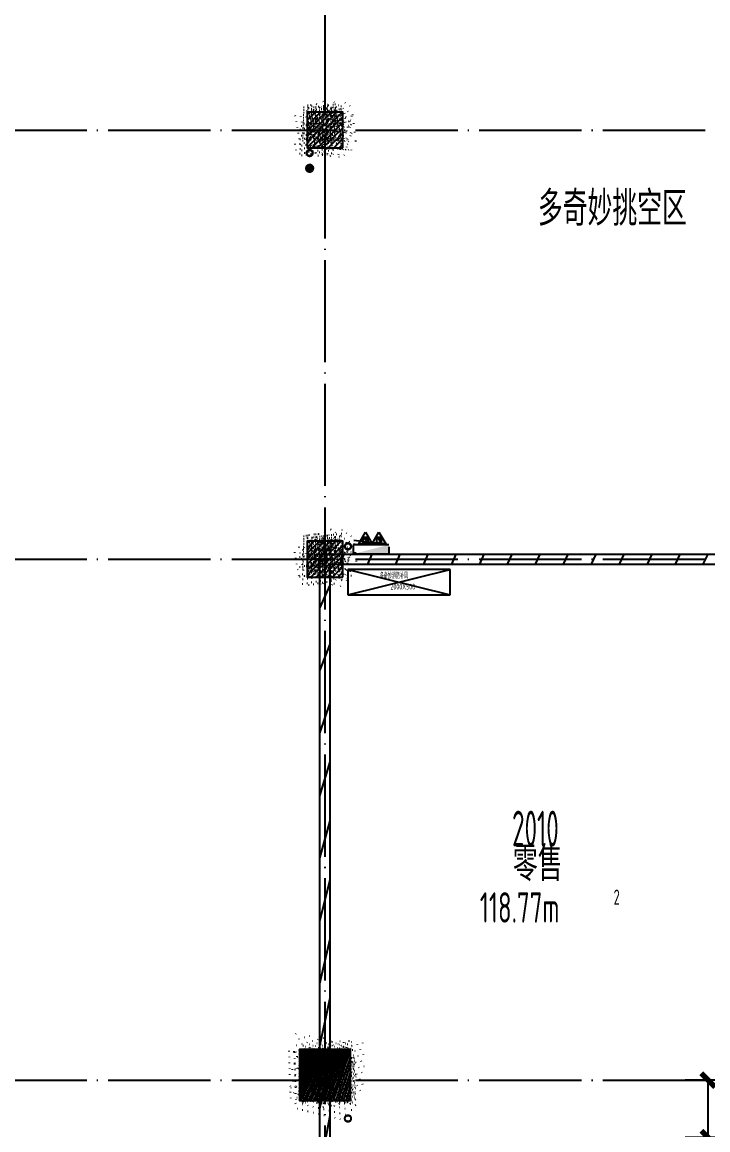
# Model space of a CAD drawing. Header units: inches. Extents: x 0 to 1813292486, y 0 to 3473589894.
# Drawn here: x 600542761 to 600556177, y 3473260046 to 3473281730 of the extents above; entities that cross this region are included whole.
import ezdxf
from ezdxf.enums import TextEntityAlignment as Align
from ezdxf.xclip import XClip

# ---------------------------------------------------------------- set-up
doc = ezdxf.new("R2010")
doc.units = ezdxf.units.IN
doc.header["$LTSCALE"] = 1000
doc.header["$MEASUREMENT"] = 0
doc.header["$XCLIPFRAME"] = 2
doc.linetypes.add('AX-MALL-GIRD-200$0$DOTE', pattern=[2.4200000000000004, 2, -0.2, 0.02, -0.2])
doc.linetypes.add('PX-MALL-P02-LG$0$CONTINOUS', pattern=[0])
for name, color, linetype in [('A-Anno-Note', 241, 'Continuous'), ('AX-MALL-DIM-P02$0$A-Anno-Dims', 3, 'Continuous'), ('AX-MALL-DIM-P02$0$A-Detl-Thin', 131, 'Continuous'), ('AX-MALL-GIRD-200$0$A-Grid', 222, 'AX-MALL-GIRD-200$0$DOTE'), ('AX-MALL-P02-200$0$A-Anno-Note', 241, 'Continuous'), ('AX-MALL-WALL-P02$0$A-Anno-Note', 241, 'Continuous'), ('AX-MALL-WALL-P02-QT$0$A-Detl-Thin', 131, 'Continuous'), ('AX-MALL-WALL-P02-QT$0$A-Wall', 2, 'Continuous'), ('AX-MALL-WALL-P02-QT$0$A-Wall-Patt', 13, 'Continuous'), ('AX-MALL-WALL-P02-QT$0$A-Wind', 4, 'Continuous'), ('AX-MALL-WORD-P02$0$A-Anno-Note', 241, 'Continuous'), ('AX-MALL-WORD-P02$0$A-Spac-Iden', 231, 'Continuous'), ('AX-MALL-ZTKD-P02$0$A-Anno-Note', 241, 'Continuous'), ('MX-MALL-P02-LG$0$M-VT-DUCT-FLG', 40, 'Continuous'), ('MX-MALL-P02-LG$0$M-VT-DUCT-MAD', 70, 'Continuous'), ('MX-MALL-P02-LG$0$M-VT-TEXT', 21, 'Continuous'), ('PX-MALL-P02-LG$0$$8$P-Pipe-Risr', 7, 'Continuous'), ('PX-MALL-P02-LG$0$$8$P-Pipe-Risr-Arch', 6, 'Continuous'), ('PX-MALL-P02-LG$0$$8$P-Pipe-Risr-W100', 6, 'Continuous'), ('PX-MALL-P02-LG$0$P-Airr-Pipe', 140, 'Continuous'), ('PX-MALL-P02-LG$0$P-Drain-Fldr', 4, 'Continuous'), ('PX-MALL-P02-LG$0$P-Drain-Fldr-ARCH', 161, 'Continuous'), ('PX-MALL-P02-LG$0$P-Drain-Fldr-W100', 4, 'Continuous'), ('PX-MALL-P02-LG$0$P-Drain-Fldr-W50', 4, 'Continuous'), ('PX-MALL-P02-LG$0$P-Exsh', 31, 'Continuous'), ('PX-MALL-P02-LG$0$P-Hydt-Boxx', 221, 'Continuous'), ('PX-MALL-P02-LG$0$P-Hydt-Pipe', 221, 'Continuous'), ('PX-MALL-P02-LG$0$P-Pipe-Risr', 7, 'Continuous'), ('PX-MALL-P02-LG$0$P-Pipe-Risr-Arch', 6, 'Continuous'), ('PX-MALL-P02-LG$0$P-Pipe-Risr-W100', 6, 'Continuous'), ('PX-MALL-P02-LG$0$P-Pipe-Risr-W50', 6, 'Continuous'), ('PX-MALL-P02-LG$0$P-Sewr-Pipe', 123, 'PX-MALL-P02-LG$0$CONTINOUS'), ('SX-MALL-WALL-L-1F~2F$0$S-COLU', 30, 'Continuous'), ('SX-MALL-WALL-L-1F~2F$0$S-COLU-LSZ', 30, 'Continuous'), ('SX-MALL-WALL-L-1F~2F$0$S-PATT-WALL', 83, 'Continuous'), ('SX-MALL-WALL-L-1F~2F$0$单形心', 4, 'Continuous')]:
    doc.layers.add(name, color=color, linetype=linetype)
doc.styles.add('AX-MALL-DIM-P02$0$_TCH_DIM_T3', font='gbenor.shx')
doc.styles.add('AX-MALL-WORD-P02$0$_TCH_SPACE', font='gbenor.shx', dxfattribs={"bigfont": 'gbcbig.shx'})
doc.styles.add('AX-MALL-WORD-P02$0$STANDARD', font='gbenor.shx', dxfattribs={"bigfont": 'gbcbig.shx'})
doc.styles.add('MX-MALL-P02-LG$0$_THVAC_WIN', font='gbenor.shx', dxfattribs={"bigfont": 'gbcbig.shx'})
doc.styles.add('PX-MALL-P02-LG$0$$8$jzfz', font='gbenor.shx', dxfattribs={"bigfont": 'gbcbig.shx'})
doc.styles.add('PX-MALL-P02-LG$0$jzfz', font='gbenor.shx', dxfattribs={"bigfont": 'gbcbig.shx'})
doc.dimstyles.new('AX-MALL-DIM-P02$0$_TCH_ARCH&&180', dxfattribs={"dimtxt": 535.5, "dimasz": 270, "dimexe": 450, "dimexo": 450, "dimgap": 137.25, "dimtad": 1, "dimdec": 0, "dimzin": 0, "dimdsep": 46, "dimtxsty": 'AX-MALL-DIM-P02$0$_TCH_DIM_T3', "dimblk": 'AX-MALL-DIM-P02$0$_ArchTick', "dimcen": 0.09, "dimclrt": 7, "dimazin": 2, "dimtfac": 1, "dimtdec": 0, "dimtix": 1, "dimtmove": 2, "dimatfit": 3, "dimfxl": 500, "dimtolj": 1, "dimtzin": 0, "dimarcsym": 0})
pattern_1 = [(24.56816131876918, (600332848.5159376, 3473133887.589986), (-31.18316060756021, 68.21004687377882), []), (29.56816131876925, (600332848.5159376, 3473133887.589986), (97.53445422577846, -46.37920049590846), [11.25, -123.75]), (334.5681613187692, (600332848.5159376, 3473133887.589986), (19.88439775835759, 112.9961142864107), [9, -99]), (80.01956131876923, (600332856.6438087, 3473133883.725054), (117.4189029535321, 66.61682170576017), [9.5610285, -105.1713168]), (25.75236131876919, (600332858.9887226, 3473133915.702631), (141.3476152674957, -79.15081590010527), [16.87499999999951, -185.6249999999961]), (76.20376131876925, (600332870.7676862, 3473133909.106722), (182.3878362713222, 87.98253900728311), [14.3415432, -157.75695]), (330.7523613187692, (600332858.9887226, 3473133915.702631), (182.387767611897, 87.98268144025062), [13.49999999999976, -148.4999999999961]), (0.5681613187692669, (600332870.4268485, 3473133903.438077), (62.82047321120105, -87.84980446922418), [11.25, -123.75]), (305.5681613187692, (600332870.4268485, 3473133903.438077), (72.17288940056439, 89.18848105901375), [9, -99]), (51.01956131876926, (600332875.6618832, 3473133896.117257), (134.9933625470349, 1.33857134020591), [9.5610285, -105.1713168]), (17.06816131876921, (600332848.5159376, 3473133887.589986), (19.14085714793764, 46.15589493924091), [0.75, -97.8, 0.75, -100.5, 0.75, -99.375]), (347.0681613187692, (600332848.5159376, 3473133887.589986), (57.63084699394109, 41.66442757030211), [0.75, -57.3, 0.75, -95.55, 0.75, -37.875]), (307.0681613187692, (600332817.1703391, 3473133899.267141), (73.85474001336534, -31.12342331039777), [0.75, -37.5, 0.75, -117, 0.75, -155.25]), (297.0681613187692, (600332803.1140169, 3473133904.503534), (87.2164167648191, -16.46683781742514), [0.75, -48.75, 0.75, -77.69999999999999, 0.75, -110.25])]
pattern_2 = [(45, (0, 359.0227), (-353.55353201463, 353.55353201463), [])]

# ---------------------------------------------------------------- blocks, each defined once
blk = doc.blocks.new('AX-MALL-WORD-P02')
at = {"layer": 'AX-MALL-WORD-P02$0$A-Anno-Note', "style": 'AX-MALL-WORD-P02$0$STANDARD'}
for s, p in [('多奇妙挑空区', (600380734.0064089, 3473142862.291039)), ('零售', (600375798.6336002, 3473131012.700288))]:
    blk.add_text(s, height=675.177304964539, rotation=339.5681613092015, dxfattribs=at).set_placement(p)
at = {"layer": 'AX-MALL-WORD-P02$0$A-Anno-Note', "style": 'AX-MALL-WORD-P02$0$STANDARD', "width": 0.6}
blk.add_text('2010', height=700, rotation=339.5681613092015, dxfattribs=at).set_placement((600376019.3765271, 3473131651.530447))
at = {"layer": 'AX-MALL-WORD-P02$0$A-Spac-Iden', "style": 'AX-MALL-WORD-P02$0$_TCH_SPACE', "width": 0.7}
for s, height, p in [('118.77m', 595, (600374907.2320926, 3473130474.333036)), ('2', 297.5, (600377482.711352, 3473129888.388854))]:
    blk.add_text(s, height=height, rotation=339.5681613092181, dxfattribs=at).set_placement(p)
blk = doc.blocks.new('AX-MALL-GIRD-200')
at = {"layer": 'AX-MALL-GIRD-200$0$A-Grid'}
for p, q in [((600241980.060326, 3473196551.41375), (600599876.0644244, 3473063224.650467)), ((600239047.6805397, 3473188679.873316), (600596943.6846381, 3473055353.110034)), ((600235486.9336561, 3473179121.574219), (600593382.9377552, 3473045794.810937)), ((600385888.4862964, 3473168630.679744), (600347158.9473472, 3473064666.952662))]:
    blk.add_line(p, q, dxfattribs=at)
blk = doc.blocks.new('SX-MALL-WALL-L-1F~2F$0$BANWANG_XINGXIN')
at = {"color": 0}
for points in [[(0.7071067811865476, 0.7071067811865475), (-0.7071067811865477, -0.7071067811865475)], [(-0.7071067811865475, 0.7071067811865476), (0.7071067811865474, -0.7071067811865477)]]:
    blk.add_lwpolyline(points, dxfattribs=at)
blk = doc.blocks.new('SX-MALL-WALL-L-1F~2F')
at = {"layer": 'SX-MALL-WALL-L-1F~2F$0$S-PATT-WALL'}
h = blk.add_hatch(dxfattribs=at)
h.set_pattern_fill('钢筋混凝土', color=256, scale=15, pattern_type=2)
h.set_pattern_definition(pattern_1)
h.paths.add_polyline_path([(600377690.4992361, 3473145621.795672), (600377934.8642181, 3473146277.757376), (600377278.9025153, 3473146522.122358), (600377034.5375332, 3473145866.160655)])
h = blk.add_hatch(dxfattribs=at)
h.set_pattern_fill('钢筋混凝土', color=256, scale=15, pattern_type=2)
h.set_pattern_definition(pattern_1)
h.paths.add_polyline_path([(600374758.1194512, 3473137750.255239), (600375002.4844332, 3473138406.216942), (600374346.5227304, 3473138650.581924), (600374102.1577482, 3473137994.620221)])
h = blk.add_hatch(dxfattribs=at)
h.set_pattern_fill('钢筋混凝土', color=256, scale=15, pattern_type=2)
h.set_pattern_definition([(45, (0, 0), (-26.51650429449553, 26.51650429449553), []), (49.99999999999999, (0, 0), (107.589027390113, -9.412820247389266), [11.25, -123.75]), (355, (0, 0), (-20.81270004195, 112.8288200550018), [9, -99]), (100.4514, (8.965752000003704, -0.7844010000117123), (86.77640725710323, 103.415931309143), [9.5610285, -105.1713168]), (46.18420000000002, (0, 30), (160.0861572938467, -24.82785214935271), [16.87499999999982, -185.6249999999986]), (96.6356, (13.34051174999331, 27.93100395001238), (140.1994058323055, 146.1176806350663), [14.3415432, -157.75695]), (351.1842, (0, 30), (140.1992917700441, 146.1177901387987), [13.5, -148.5]), (21, (15, 22.5), (89.53605781776925, -60.39283359980082), [11.25, -123.75]), (326.0000000000001, (15, 22.5), (36.49729978823726, 108.772506757028), [9, -99]), (71.4514, (22.46133494999958, 17.46725909999805), (126.0333942872235, 48.37957450649286), [9.5610285, -105.1713168]), (37.50000000000001, (0, 0), (1.8239782975936, 49.93407807469672), [0, -97.8, 0, -100.5, 0, -99.375]), (7.499999999999999, (0, 0), (39.46043061632229, 59.16175678235403), [0, -57.3, 0, -95.55, 0, -37.875]), (327.5, (-33.44999999999709, 0), (80.07336542586135, -3.383230760156963), [0, -37.5, 0, -117, 0, -155.25]), (317.5, (-48.44999999999709, 0), (87.47792540135794, 15.01574734984766), [0, -48.75, 0, -77.69999999999999, 0, -110.25])])
h.paths.add_polyline_path([(600371320.4811486, 3473128092.737809), (600371669.57398, 3473129029.825956), (600370732.485833, 3473129378.918788), (600370383.3930017, 3473128441.830641)])
at = {"layer": 'SX-MALL-WALL-L-1F~2F$0$S-COLU'}
for points in [[(600377690.4992361, 3473145621.795672), (600377934.8642181, 3473146277.757376), (600377278.9025153, 3473146522.122358), (600377034.5375332, 3473145866.160655)], [(600374758.1194512, 3473137750.255239), (600375002.4844332, 3473138406.216942), (600374346.5227304, 3473138650.581924), (600374102.1577482, 3473137994.620221)]]:
    blk.add_lwpolyline(points, close=True, dxfattribs=at)
at = {"layer": 'SX-MALL-WALL-L-1F~2F$0$S-COLU-LSZ'}
blk.add_lwpolyline([(600371320.4811486, 3473128092.737809), (600371669.57398, 3473129029.825956), (600370732.485833, 3473129378.918788), (600370383.3930017, 3473128441.830641)], close=True, dxfattribs=at)
at = {"layer": 'SX-MALL-WALL-L-1F~2F$0$单形心', "xscale": 50, "yscale": 50, "zscale": 50}
for p in [(600377484.7008756, 3473146071.959015), (600374552.3210907, 3473138200.418581), (600371026.4834905, 3473128735.828299)]:
    blk.add_blockref('SX-MALL-WALL-L-1F~2F$0$BANWANG_XINGXIN', p, dxfattribs=at)
blk = doc.blocks.new('SX-MALL-WALL-L-2F~3F')
ref = blk.add_blockref('SX-MALL-WALL-L-1F~2F', (0, 0))
XClip(ref).set_block_clipping_path([(600349769.7341375, 3473074679.418533), (600357001.7302529, 3473071985.287766), (600356499.8725733, 3473070638.124951), (600359302.5086629, 3473069594.060767), (600362345.1765132, 3473077761.653201), (600381551.4312518, 3473070606.759726), (600391553.7259278, 3473066880.611454), (600387749.827644, 3473056669.608357), (600391632.1759799, 3473055223.319679), (600395635.5522461, 3473065969.791956), (600406982.2408491, 3473061742.817497), (600403058.8006672, 3473051210.921831), (600412723.2437257, 3473047610.6332), (600445093.3740637, 3473134503.466942), (600393055.2444371, 3473153889.197227), (600387463.4997383, 3473138878.984498), (600380158.3525343, 3473141600.366193), (600382830.751978, 3473148774.027779), (600388210.8522022, 3473146769.782572), (600390696.2253517, 3473153441.399696), (600277474.697425, 3473195619.741203), (600273446.9822528, 3473184807.934726), (600257129.111771, 3473190886.82031), (600241575.9633431, 3473149136.690594), (600258197.8999482, 3473142944.531458), (600255239.7303221, 3473135003.762026), (600263182.3271956, 3473132044.911624), (600260741.6763649, 3473125493.34496), (600269350.4970673, 3473122286.306632), (600271511.1407766, 3473128086.235537), (600286270.1853781, 3473122588.058336), (600284109.5416689, 3473116788.129431), (600282580.7823727, 3473112684.400902), (600291840.7574171, 3473109234.788475), (600290827.7957876, 3473106515.642598), (600293360.405141, 3473105572.171298), (600294731.2544166, 3473109252.0137), (600323175.4764534, 3473098655.706329), (600321336.3302773, 3473093718.790065), (600344750.773286, 3473084996.222976), (600341987.4689643, 3473077578.540671), (600344583.6790427, 3473076611.376234), (600346015.5062013, 3473080454.904757), (600351201.5612961, 3473078522.947055)])
blk = doc.blocks.new('SX-MALL-WALL-2F~3F')
blk.add_blockref('SX-MALL-WALL-L-2F~3F', (0, 0))
blk = doc.blocks.new('MX-MALL-P02-LG')
at = {"layer": 'MX-MALL-P02-LG$0$M-VT-DUCT-FLG'}
for p, q in [((600374903.6430577, 3473137856.113747), (600376603.2729383, 3473136689.384014)), ((600374729.096643, 3473137387.569673), (600376777.819353, 3473137157.928088))]:
    blk.add_line(p, q, dxfattribs=at)
at = {"layer": 'MX-MALL-P02-LG$0$M-VT-DUCT-MAD'}
for p, q in [((600374903.6430577, 3473137856.113747), (600374729.096643, 3473137387.569673)), ((600376777.819353, 3473137157.928088), (600374903.6430577, 3473137856.113747)), ((600374729.096643, 3473137387.569673), (600376603.2729383, 3473136689.384014)), ((600376603.2729383, 3473136689.384014), (600376777.819353, 3473137157.928088))]:
    blk.add_line(p, q, dxfattribs=at)
at = {"layer": 'MX-MALL-P02-LG$0$M-VT-TEXT', "style": 'MX-MALL-P02-LG$0$_THVAC_WIN', "width": 0.7}
for s, p in [('多奇妙消防补风', (600375423.673681, 3473137465.638265, -12000)), ('2000X500', (600375545.7581456, 3473137195.173284, -12000))]:
    blk.add_text(s, height=112.6582278481015, rotation=339.5681614476488, dxfattribs=at).set_placement(p)
blk = doc.blocks.new('AX-MALL-WALL-P02-QT')
at = {"layer": 'AX-MALL-WALL-P02-QT$0$A-Wall-Patt'}
h = blk.add_hatch(dxfattribs=at)
h.set_pattern_fill('普通砖', color=256, scale=200, style=0)
h.set_pattern_definition(pattern_2)
h.paths.add_polyline_path([(600369543.2876168, 3473124737.049262), (600369661.0478497, 3473124784.061209), (600374611.1206317, 3473138071.800492), (600374493.5215685, 3473138329.036688), (600369460.7225039, 3473124819.230917)])
h = blk.add_hatch(dxfattribs=at)
h.set_pattern_fill('普通砖', color=256, scale=200, style=0)
h.set_pattern_definition(pattern_2)
h.paths.add_polyline_path([(600374493.5215685, 3473138329.036688), (600374611.1206317, 3473138071.800492), (600385106.5078762, 3473134161.960776), (600385223.4895462, 3473134189.524036), (600385270.035257, 3473134314.469122)])
at = {"layer": 'AX-MALL-WALL-P02-QT$0$A-Wall'}
for p, q in [((600369460.7225039, 3473124819.230917), (600374493.5215685, 3473138329.036688)), ((600374493.5215685, 3473138329.036688), (600385270.035257, 3473134314.469122)), ((600369661.0478497, 3473124784.061209), (600374611.1206317, 3473138071.800492)), ((600374611.1206317, 3473138071.800492), (600385106.5078762, 3473134161.960776))]:
    blk.add_line(p, q, dxfattribs=at)
at = {"layer": 'AX-MALL-WALL-P02-QT$0$A-Detl-Thin'}
for name in ['MX-MALL-P02-LG', 'SX-MALL-WALL-2F~3F']:
    blk.add_blockref(name, (0, 0), dxfattribs=at)
at = {"layer": 'AX-MALL-WALL-P02-QT$0$A-Wind'}
blk.add_blockref('AX-MALL-GIRD-200', (0, 0), dxfattribs=at)
blk = doc.blocks.new('AX-MALL-WALL-P02')
at = {"layer": 'AX-MALL-WALL-P02$0$A-Anno-Note'}
blk.add_blockref('AX-MALL-WORD-P02', (0, 0), dxfattribs=at)
blk.add_blockref('AX-MALL-WALL-P02-QT', (0, 0), dxfattribs=at)
blk = doc.blocks.new('PX-MALL-P02-LG$0$XHS1')
at = {"layer": 'PX-MALL-P02-LG$0$P-Hydt-Boxx', "ltscale": 0.7}
for p, q in [((350.0030006170273, 240), (-349.9969996213913, 240)), ((-349.9969997406006, 239.9999995231628), (-349.9969996213913, 60)), ((350.0030006170273, 240), (-332.898939371109, 327.2950124740601)), ((350.0030006170273, 60), (-349.996999502182, 60)), ((350.0030003786087, 200), (350.003000497818, 60))]:
    blk.add_line(p, q, dxfattribs=at)
blk.add_solid([(350.0030006170273, 240), (350.0030002593994, 60.00000047683716), (-349.9969996213913, 60)], dxfattribs=at)
blk = doc.blocks.new('PX-MALL-P02-LG$0$MHQ')
at = {"layer": 'PX-MALL-P02-LG$0$P-Exsh', "ltscale": 0.7}
h = blk.add_hatch(dxfattribs=at)
h.set_pattern_fill('ANSI31', color=256, scale=25, style=0)
h.set_pattern_definition([(45, (-160019.2306599375, -42228.3236173685), (-28.0633003783411, 28.0633003783411), [])])
h.paths.add_polyline_path([(-75.0000000015425, 185.1731819980414), (75, 185.1731819980414), (75, 35.17318199802685), (-75.0000000015425, 35.17318199802685)])
for points in [[(0, 346.4101615137042), (-200, -1.455191522836685e-11), (200, -1.455191522836685e-11)], [(0, 346.4101615137042), (-200, -1.455191522836685e-11), (200, -1.455191522836685e-11)], [(0, 346.4101615137042), (-200, -1.455191522836685e-11), (200, -1.455191522836685e-11)], [(-75.0000000015425, 185.1731819980414), (75, 185.1731819980414), (75, 35.17318199802685), (-75.0000000015425, 35.17318199802685)]]:
    blk.add_lwpolyline(points, close=True, dxfattribs=at)
blk = doc.blocks.new('PX-MALL-P02-LG$0$20200929200250')
at = {"layer": 'PX-MALL-P02-LG$0$P-Exsh', "ltscale": 0.7, "xscale": 0.6600000001490116, "yscale": 0.6600000001490116, "zscale": 0.6600000001490116}
for p in [(-132.0000001192093, 40), (131.9999997615814, 40)]:
    blk.add_blockref('PX-MALL-P02-LG$0$MHQ', p, dxfattribs=at)
blk = doc.blocks.new('PX-MALL-P02-LG$0$20211220143732')
at = {"layer": 'PX-MALL-P02-LG$0$P-Exsh'}
blk.add_blockref('PX-MALL-P02-LG$0$20200929200250', (-374.9999999407155, 219.6219584928522), dxfattribs=at)
at = {"layer": 'PX-MALL-P02-LG$0$P-Hydt-Boxx', "ltscale": 0.7, "xscale": -1}
blk.add_blockref('PX-MALL-P02-LG$0$XHS1', (-349.9969999989844, 0), dxfattribs=at)
blk = doc.blocks.new('PX-MALL-P02-LG$0$P-Risr')
at = {"layer": 'PX-MALL-P02-LG$0$P-Pipe-Risr-W50'}
h = blk.add_hatch(color=0, dxfattribs=at)
edge = h.paths.add_edge_path()
edge.add_ellipse((0, 0), major_axis=(47.05795628796547, 47.05795628796547), ratio=0.9999999999999695, start_angle=225.0000000000009, end_angle=405.0000000000009, ccw=False)
edge.add_ellipse((0, 0), major_axis=(47.05795628796764, 47.05795628796764), ratio=0.9999999999998785, start_angle=133.9675974886221, end_angle=225.0000000000035, ccw=False)
edge.add_line((-66.53919663240958, 1.199087783927098), (-54.4367953546693, 1.199087783927098))
edge.add_ellipse((0, 0), major_axis=(-38.50196423560672, 38.50196423560672), ratio=0.9999999999999859, start_angle=43.73814098242129, end_angle=134.9999999999996)
edge.add_ellipse((0, 0), major_axis=(38.50196423561096, 38.50196423561096), ratio=0.9999999999998216, start_angle=225.0000000000051, end_angle=405.0000000000051)
edge.add_ellipse((0, 0), major_axis=(38.50196423560679, 38.50196423560679), ratio=0.9999999999999831, start_angle=45.00000000000048, end_angle=133.7381409824204)
edge.add_line((-54.43679535467527, 1.199087783927098), (-66.53919663241555, 1.199087783927098))
edge.add_ellipse((0, 0), major_axis=(-47.05795628796762, 47.05795628796762), ratio=0.9999999999998742, start_angle=-45.00000000000358, end_angle=43.967597488629224, ccw=False)
at = {"layer": 'PX-MALL-P02-LG$0$P-Pipe-Risr-Arch', "ltscale": 0.7}
blk.add_circle((0, 0), 59.29000000000001, dxfattribs=at)
at = {"layer": 'PX-MALL-P02-LG$0$P-Pipe-Risr-W100', "color": 0, "const_width": 15}
blk.add_lwpolyline([(-75, 0, 1), (75, 0, 1)], format="xyb", close=True, dxfattribs=at)
at = {"layer": 'PX-MALL-P02-LG$0$P-Pipe-Risr-W50'}
blk.add_circle((0, 0), 54.45000000000001, dxfattribs=at)
at = {"layer": 'PX-MALL-P02-LG$0$P-Pipe-Risr', "style": 'PX-MALL-P02-LG$0$jzfz', "width": 0.6, "flags": 1}
for tag, p in [('SYS-MARK', (0.3310501334344735, -45.65933377496549)), ('RANGE', (0.3337570973526454, -45.67887874227017))]:
    blk.add_attdef(tag, text='', height=0.015625, dxfattribs=at).set_placement(p, align=Align.MIDDLE)
blk = doc.blocks.new('PX-MALL-P02-LG$0$A$C5A9C1854')
at = {"layer": 'PX-MALL-P02-LG$0$P-Drain-Fldr-W50', "ltscale": 0.7}
for p, q in [((16.81565596797736, -52.36634142627008), (-52.36634142621187, 16.81565596791916)), ((38.89087296527578, -38.89087296521757), (-38.89087296527578, 38.89087296521757)), ((52.36634142632829, -16.81565596791916), (-16.81565596786095, 52.36634142627008))]:
    blk.add_line(p, q, dxfattribs=at)
at = {"layer": 'PX-MALL-P02-LG$0$P-Drain-Fldr-W50', "ltscale": 0.7, "const_width": 13.75}
blk.add_lwpolyline([(-54.99999999994179, 0, 1), (55.00000000005821, 0, 1)], format="xyb", close=True, dxfattribs=at)
blk = doc.blocks.new('PX-MALL-P02-LG$0$A$C7D2520B3')
at = {"layer": 'PX-MALL-P02-LG$0$P-Drain-Fldr', "ltscale": 0.7}
for p, q in [((25.22348395196605, -78.54951213940512), (-78.54951213931781, 25.22348395187873)), ((58.33630944791366, -58.33630944788456), (-58.33630944791366, 58.33630944788456)), ((78.54951213949244, -25.22348395187873), (-25.22348395179142, 78.54951213940512))]:
    blk.add_line(p, q, dxfattribs=at)
at = {"layer": 'PX-MALL-P02-LG$0$P-Drain-Fldr', "ltscale": 0.7, "const_width": 20}
blk.add_lwpolyline([(5.820766091346741e-11, -80, 1), (5.820766091346741e-11, 80, 1)], format="xyb", close=True, dxfattribs=at)
blk = doc.blocks.new('PX-MALL-P02-LG$0$A$C2257314B')
at = {"layer": 'PX-MALL-P02-LG$0$P-Drain-Fldr-ARCH', "ltscale": 0.7}
for p, q in [((16.81565596797736, -52.36634142627008), (-52.36634142621187, 16.81565596791916)), ((38.89087296527578, -38.89087296521757), (-38.89087296527578, 38.89087296521757)), ((52.36634142632829, -16.81565596791916), (-16.81565596786095, 52.36634142627008))]:
    blk.add_line(p, q, dxfattribs=at)
for start, end in [(0, 180), (180, 0)]:
    blk.add_arc((5.820766091346741e-11, -1.77635683940025e-15), 55, start, end, dxfattribs=at)
blk = doc.blocks.new('PX-MALL-P02-LG$0$P-Drain-Fldr')
blk.add_blockref('PX-MALL-P02-LG$0$A$C2257314B', (0, 0))
at = {"layer": 'PX-MALL-P02-LG$0$P-Drain-Fldr-W100'}
blk.add_blockref('PX-MALL-P02-LG$0$A$C7D2520B3', (0, 0), dxfattribs=at)
at = {"layer": 'PX-MALL-P02-LG$0$P-Drain-Fldr-W50'}
blk.add_blockref('PX-MALL-P02-LG$0$A$C5A9C1854', (0, 0), dxfattribs=at)
blk = doc.blocks.new('PX-MALL-P02-LG$0$$8$P-Risr')
at = {"layer": 'PX-MALL-P02-LG$0$$8$P-Pipe-Risr-Arch', "ltscale": 0.7}
blk.add_circle((0, 0), 59.29000000000001, dxfattribs=at)
at = {"layer": 'PX-MALL-P02-LG$0$$8$P-Pipe-Risr-W100', "color": 0, "const_width": 15}
blk.add_lwpolyline([(-75, 0, 1), (75, 0, 1)], format="xyb", close=True, dxfattribs=at)
at = {"layer": 'PX-MALL-P02-LG$0$$8$P-Pipe-Risr', "style": 'PX-MALL-P02-LG$0$$8$jzfz', "width": 0.6, "flags": 1}
for tag, p in [('SYS-MARK', (0.3310501334344735, -45.65933377496549)), ('RANGE', (0.3337570973526454, -45.67887874227017))]:
    blk.add_attdef(tag, text='', height=0.015625, dxfattribs=at).set_placement(p, align=Align.MIDDLE)
blk = doc.blocks.new('PX-MALL-P02-LG')
at = {"layer": 'PX-MALL-P02-LG$0$P-Airr-Pipe', "rotation": 249.5681612531986}
blk.add_blockref('PX-MALL-P02-LG$0$$8$P-Risr', (600371151.0478911, 3473127781.905296), dxfattribs=at)
at = {"layer": 'PX-MALL-P02-LG$0$P-Drain-Fldr', "xscale": -1, "rotation": 159.5681613180711}
blk.add_blockref('PX-MALL-P02-LG$0$P-Drain-Fldr', (600376941.754694, 3473145473.870399), dxfattribs=at)
at = {"layer": 'PX-MALL-P02-LG$0$P-Exsh', "xscale": -1, "rotation": 339.5681623727922}
blk.add_blockref('PX-MALL-P02-LG$0$20211220143732', (600375081.6832898, 3473138045.90106), dxfattribs=at)
at = {"layer": 'PX-MALL-P02-LG$0$P-Hydt-Pipe', "color": 221, "rotation": 159.5681612863771}
blk.add_blockref('PX-MALL-P02-LG$0$P-Risr', (600375061.2839167, 3473138277.598714), dxfattribs=at)
at = {"layer": 'PX-MALL-P02-LG$0$P-Sewr-Pipe', "ltscale": 0.7, "rotation": 249.5681613098698}
blk.add_blockref('PX-MALL-P02-LG$0$P-Risr', (600377046.4825437, 3473145754.996843), dxfattribs=at)
blk = doc.blocks.new('AX-MALL-ZTKD-P02')
at = {"layer": 'AX-MALL-ZTKD-P02$0$A-Anno-Note'}
blk.add_blockref('AX-MALL-GIRD-200', (0, 0), dxfattribs=at)
blk = doc.blocks.new('AX-MALL-DIM-P02$0$_ArchTick')
at = {"color": 0, "linetype": 'ByBlock', "const_width": 0.4}
blk.add_lwpolyline([(-0.5, -0.5), (0.5, 0.5)], dxfattribs=at)
blk = doc.blocks.new('*D1582')
at = {"layer": 'AX-MALL-DIM-P02$0$A-Anno-Dims', "color": 0, "lineweight": -2, "transparency": 16777216}
for p, q in [((600378441.424984, 3473125866.83148), (600377597.038299, 3473126181.390297)), ((600377626.3929433, 3473124971.133105), (600378018.727965, 3473126024.298523)), ((600378049.0899624, 3473124813.666062), (600377204.7032772, 3473125128.224879))]:
    blk.add_line(p, q, dxfattribs=at)
at = {"layer": 'AX-MALL-DIM-P02$0$A-Anno-Dims', "color": 0, "lineweight": -2, "transparency": 16777216, "xscale": 270, "yscale": 270, "zscale": 270}
for p, rotation in [((600378018.727965, 3473126024.298523), 69.56816128986058), ((600377626.3929433, 3473124971.133105), 249.5681612898606)]:
    blk.add_blockref('AX-MALL-DIM-P02$0$_ArchTick', p, dxfattribs=dict(at, rotation=rotation))
at = {"layer": 'AX-MALL-DIM-P02$0$A-Anno-Dims', "color": 7, "transparency": 16777216, "insert": (600376888.6319964, 3473124511.808181), "char_height": 535.5, "attachment_point": 5, "rotation": 69.56816128986058, "style": 'AX-MALL-DIM-P02$0$_TCH_DIM_T3'}
blk.add_mtext('\\A1;1124', dxfattribs=at)
blk = doc.blocks.new('AX-MALL-DIM-P02')
at = {"layer": 'AX-MALL-DIM-P02$0$A-Detl-Thin'}
blk.add_blockref('AX-MALL-ZTKD-P02', (-2.384185791015625e-06, 9.5367431640625e-07), dxfattribs=at)
at = {"layer": 'AX-MALL-DIM-P02$0$A-Anno-Dims'}
dim = blk.add_linear_dim(base=(600378018.727965, 3473126024.298523), p1=(600378470.7796286, 3473124656.574288), p2=(600378863.1146504, 3473125709.739707), angle=69.56816130683313, dimstyle='AX-MALL-DIM-P02$0$_TCH_ARCH&&180', dxfattribs=at)
dim.commit()
dim.dimension.update_dxf_attribs({"geometry": '*D1582', "text_midpoint": (600376888.6319964, 3473124511.808181), "dimtype": 129})
blk = doc.blocks.new('AX-MALL-P02-200')
at = {"layer": 'AX-MALL-P02-200$0$A-Anno-Note'}
blk.add_blockref('AX-MALL-WALL-P02', (0, 0), dxfattribs=at)
for name in ['AX-MALL-DIM-P02', 'PX-MALL-P02-LG']:
    blk.add_blockref(name, (0, 0), dxfattribs=at)

msp = doc.modelspace()

# ---------------------------------------------------------------- block references
at = {"layer": 'A-Anno-Note', "rotation": 20.43183869077545}
msp.add_blockref('AX-MALL-P02-200', (1250392458.527329, 9048125.682563305), dxfattribs=at)

doc.saveas('drawing.dxf')
